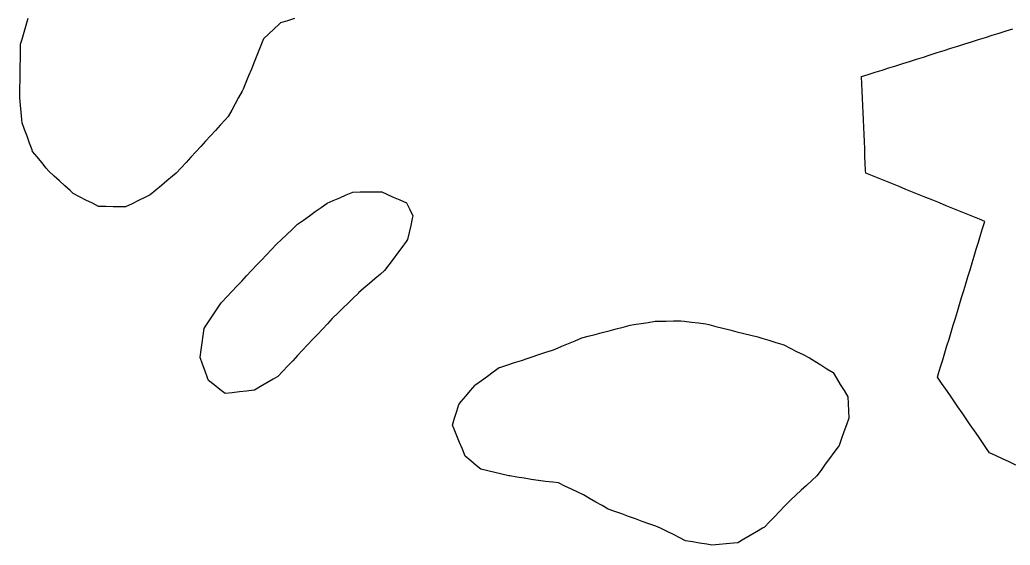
# Model space of a CAD drawing. Header units: millimetres. Extents: x 230 to 3347, y 514 to 5196.
# Drawn here: x 2687.5 to 2824.7, y 2068.1 to 2140.7 of the extents above; entities that cross this region are included whole.
import ezdxf

# ---------------------------------------------------------------- set-up
doc = ezdxf.new("R2010")
doc.units = ezdxf.units.MM
for name, color, linetype in [('ALL_HOLES', 1, 'Continuous'), ('ALL_ISLANDS', 7, 'Continuous'), ('OUTLINE_ISLAND_01', 7, 'Continuous'), ('OUTLINE_ISLAND_01_HOLE_84', 1, 'Continuous'), ('OUTLINE_ISLAND_01_HOLE_87', 1, 'Continuous'), ('OUTLINE_ISLAND_01_HOLE_92', 1, 'Continuous')]:
    doc.layers.add(name, color=color, linetype=linetype)

msp = doc.modelspace()

# ---------------------------------------------------------------- linework, layer by layer
at = {"layer": 'ALL_HOLES'}
msp.add_lwpolyline([(2725.5717, 2140.8741), (2724.6137, 2140.5875), (2723.6556, 2140.3009), (2723.4741, 2140.1305), (2722.7449, 2139.4462), (2722.0157, 2138.7619), (2721.2865, 2138.0776), (2721.1001, 2137.6158), (2720.7259, 2136.6885), (2720.3516, 2135.7612), (2719.9774, 2134.8338), (2719.6032, 2133.9065), (2719.2289, 2132.9792), (2718.8547, 2132.0518), (2718.4804, 2131.1245), (2718.3179, 2130.8271), (2717.8383, 2129.9496), (2717.3586, 2129.0721), (2716.879, 2128.1947), (2716.3994, 2127.3172), (2715.9797, 2126.8603), (2715.3031, 2126.1239), (2714.6266, 2125.3875), (2713.95, 2124.6511), (2713.2735, 2123.9147), (2712.5969, 2123.1783), (2711.9204, 2122.4419), (2711.2438, 2121.7055), (2710.5673, 2120.9691), (2709.8907, 2120.2327), (2709.2142, 2119.4963), (2708.6932, 2119.0661), (2707.9221, 2118.4293), (2707.151, 2117.7926), (2706.3799, 2117.1558), (2705.6089, 2116.5191), (2704.8757, 2116.1601), (2703.9777, 2115.7203), (2703.0796, 2115.2805), (2702.1815, 2114.8407), (2701.4504, 2114.8503), (2700.4505, 2114.8635), (2699.4506, 2114.8767), (2698.4506, 2114.8899), (2697.5959, 2115.3317), (2696.7075, 2115.7908), (2695.8191, 2116.2499), (2694.9308, 2116.709), (2694.5076, 2117.0923), (2693.7665, 2117.7636), (2693.0254, 2118.435), (2692.2842, 2119.1063), (2691.5431, 2119.7777), (2691.2136, 2120.1849), (2690.5847, 2120.9624), (2689.9557, 2121.7398), (2689.3268, 2122.5173), (2689.2487, 2122.7269), (2688.8996, 2123.664), (2688.5505, 2124.601), (2688.2014, 2125.5381), (2687.8523, 2126.4752), (2687.8119, 2126.9303), (2687.7237, 2127.9264), (2687.6355, 2128.9225), (2687.5473, 2129.9186), (2687.5534, 2130.3234), (2687.5685, 2131.3233), (2687.5836, 2132.3232), (2687.5987, 2133.3231), (2687.6137, 2134.323), (2687.6288, 2135.3229), (2687.6439, 2136.3228), (2687.659, 2137.3226), (2687.8678, 2138.0498), (2688.1439, 2139.0109), (2688.4199, 2139.9721), (2688.696, 2140.9332)], dxfattribs=at)
for points in [[(2741.0767, 2115.3943), (2741.5239, 2114.4999), (2741.9711, 2113.6055), (2741.8887, 2113.2439), (2741.6663, 2112.2689), (2741.444, 2111.2939), (2741.2216, 2110.319), (2741.0143, 2110.0394), (2740.4186, 2109.2362), (2739.8229, 2108.4329), (2739.2272, 2107.6297), (2738.6315, 2106.8265), (2738.0358, 2106.0233), (2737.4687, 2105.5369), (2736.7097, 2104.8859), (2735.9506, 2104.2349), (2735.1916, 2103.5839), (2734.4325, 2102.9328), (2734.4204, 2102.9211), (2733.7045, 2102.223), (2732.9885, 2101.5248), (2732.2726, 2100.8267), (2731.5566, 2100.1285), (2730.8406, 2099.4304), (2730.8081, 2099.3958), (2730.1229, 2098.6674), (2729.4377, 2097.9391), (2728.7524, 2097.2108), (2728.0672, 2096.4824), (2727.382, 2095.7541), (2726.6968, 2095.0258), (2726.0116, 2094.2974), (2725.3263, 2093.5691), (2724.6411, 2092.8407), (2723.9559, 2092.1124), (2723.2707, 2091.3841), (2722.6178, 2091.0016), (2721.755, 2090.4961), (2720.8921, 2089.9907), (2720.0293, 2089.4852), (2719.9437, 2089.4757), (2718.9499, 2089.365), (2717.956, 2089.2543), (2716.9621, 2089.1436), (2715.9683, 2089.033), (2715.25, 2089.5958), (2714.4629, 2090.2126), (2713.6757, 2090.8293), (2713.5424, 2091.1937), (2713.1989, 2092.1329), (2712.8554, 2093.072), (2712.5119, 2094.0111), (2712.5192, 2094.0618), (2712.6612, 2095.0517), (2712.8032, 2096.0416), (2712.9452, 2097.0314), (2713.0872, 2098.0213), (2713.2231, 2098.2291), (2713.7705, 2099.0659), (2714.318, 2099.9028), (2714.8654, 2100.7397), (2715.4128, 2101.5765), (2715.512, 2101.681), (2716.2002, 2102.4065), (2716.8885, 2103.132), (2717.5768, 2103.8574), (2718.265, 2104.5829), (2718.9533, 2105.3084), (2719.6415, 2106.0338), (2720.3298, 2106.7593), (2721.0181, 2107.4848), (2721.7063, 2108.2102), (2722.3946, 2108.9357), (2723.0828, 2109.6611), (2723.7846, 2110.3299), (2724.5085, 2111.0197), (2725.2325, 2111.7096), (2725.9564, 2112.3995), (2726.0114, 2112.4386), (2726.8257, 2113.019), (2727.6401, 2113.5994), (2728.4545, 2114.1797), (2729.2688, 2114.7601), (2730.0832, 2115.3405), (2730.9153, 2115.702), (2731.8324, 2116.1005), (2732.7496, 2116.499), (2733.6668, 2116.8975), (2734.6456, 2116.8995), (2735.6456, 2116.9015), (2736.6456, 2116.9035), (2737.6456, 2116.9055), (2738.3415, 2116.599), (2739.2566, 2116.1959), (2740.1718, 2115.7928)], [(2747.4594, 2084.6561), (2747.7468, 2085.6139), (2748.0342, 2086.5717), (2748.3216, 2087.5295), (2748.6402, 2087.9053), (2749.2869, 2088.668), (2749.9336, 2089.4307), (2750.5803, 2090.1935), (2750.6707, 2090.2592), (2751.4794, 2090.8474), (2752.2882, 2091.4356), (2753.0969, 2092.0237), (2753.9056, 2092.6119), (2754.1411, 2092.6883), (2755.0923, 2092.9968), (2756.0435, 2093.3054), (2756.9947, 2093.6139), (2757.946, 2093.9224), (2758.4645, 2094.0947), (2759.4135, 2094.4101), (2760.3625, 2094.7255), (2761.3115, 2095.0408), (2761.6575, 2095.1844), (2762.5812, 2095.5675), (2763.5049, 2095.9506), (2764.4286, 2096.3337), (2765.3523, 2096.7168), (2766.2358, 2096.9496), (2767.2027, 2097.2045), (2768.1697, 2097.4594), (2769.1367, 2097.7143), (2770.1036, 2097.9692), (2771.0706, 2098.2241), (2772.0376, 2098.479), (2772.5665, 2098.5618), (2773.5545, 2098.7164), (2774.5424, 2098.8711), (2775.5304, 2099.0257), (2776.0407, 2099.0353), (2777.0406, 2099.0542), (2778.0404, 2099.0731), (2779.0402, 2099.092), (2779.5353, 2099.0312), (2780.5278, 2098.9093), (2781.5204, 2098.7875), (2782.5129, 2098.6657), (2782.9395, 2098.5583), (2783.9093, 2098.3142), (2784.879, 2098.0701), (2785.8488, 2097.826), (2786.8185, 2097.5818), (2787.7882, 2097.3377), (2788.758, 2097.0936), (2789.7277, 2096.8495), (2790.2947, 2096.6797), (2791.2526, 2096.3929), (2792.2106, 2096.106), (2793.1686, 2095.8191), (2793.2989, 2095.7538), (2794.193, 2095.3058), (2795.0871, 2094.8579), (2795.9811, 2094.4099), (2796.8752, 2093.962), (2797.5947, 2093.5113), (2798.4422, 2092.9805), (2799.2897, 2092.4497), (2800.1372, 2091.9189), (2800.6195, 2091.1305), (2801.1414, 2090.2775), (2801.6633, 2089.4245), (2802.1852, 2088.5715), (2802.2331, 2087.6339), (2802.2841, 2086.6352), (2802.3352, 2085.6365), (2802.3289, 2085.6192), (2801.989, 2084.6788), (2801.649, 2083.7384), (2801.309, 2082.7979), (2800.969, 2081.8575), (2800.836, 2081.676), (2800.2449, 2080.8694), (2799.6538, 2080.0628), (2799.0627, 2079.2562), (2798.4716, 2078.4496), (2797.8805, 2077.643), (2797.1836, 2076.9996), (2796.4488, 2076.3213), (2795.7141, 2075.643), (2794.9793, 2074.9646), (2794.2446, 2074.2863), (2794.1109, 2074.1486), (2793.4142, 2073.4313), (2792.7176, 2072.7139), (2792.0209, 2071.9965), (2791.3242, 2071.2791), (2790.6275, 2070.5618), (2790.3889, 2070.4217), (2789.5265, 2069.9154), (2788.6641, 2069.4092), (2787.8017, 2068.9029), (2786.9393, 2068.3967), (2786.3401, 2068.3395), (2785.3446, 2068.2444), (2784.3491, 2068.1494), (2783.3536, 2068.0544), (2782.6497, 2068.1734), (2781.6637, 2068.3401), (2780.6777, 2068.5069), (2779.6917, 2068.6736), (2778.9365, 2069.0582), (2778.0454, 2069.5121), (2777.1544, 2069.966), (2776.2633, 2070.4198), (2775.586, 2070.6652), (2774.6458, 2071.0059), (2773.7056, 2071.3465), (2772.7655, 2071.6872), (2771.8253, 2072.0278), (2770.8851, 2072.3685), (2769.9449, 2072.7092), (2769.0047, 2073.0498), (2768.1774, 2073.5204), (2767.3082, 2074.0148), (2766.439, 2074.5092), (2765.5698, 2075.0037), (2764.8109, 2075.3677), (2763.9093, 2075.8002), (2763.0076, 2076.2327), (2762.106, 2076.6652), (2761.3342, 2076.7547), (2760.3408, 2076.8698), (2759.3475, 2076.985), (2759.3244, 2076.9887), (2758.3373, 2077.1489), (2757.3502, 2077.3091), (2756.3631, 2077.4693), (2755.376, 2077.6295), (2755.2524, 2077.6581), (2754.2783, 2077.8842), (2753.3042, 2078.1103), (2752.3301, 2078.3364), (2751.356, 2078.5625), (2750.7456, 2079.0693), (2749.9762, 2079.7081), (2749.2068, 2080.3469), (2749.1922, 2080.383), (2748.8164, 2081.3097), (2748.4406, 2082.2364), (2748.0648, 2083.1631), (2747.689, 2084.0898)]]:
    msp.add_lwpolyline(points, close=True, dxfattribs=at)
at = {"layer": 'ALL_ISLANDS'}
msp.add_lwpolyline([(2825.419, 2079.1312), (2824.5143, 2079.5572), (2823.6095, 2079.9833), (2822.7048, 2080.4093), (2821.8001, 2080.8353), (2821.4001, 2081.4162), (2820.8329, 2082.2398), (2820.2658, 2083.0634), (2819.6986, 2083.887), (2819.1314, 2084.7106), (2818.5643, 2085.5342), (2817.9971, 2086.3578), (2817.43, 2087.1815), (2816.8628, 2088.0051), (2816.2956, 2088.8287), (2815.7285, 2089.6523), (2815.1613, 2090.4759), (2814.5942, 2091.2995), (2814.7396, 2091.7785), (2815.0302, 2092.7353), (2815.3208, 2093.6922), (2815.6114, 2094.649), (2815.902, 2095.6059), (2816.1926, 2096.5627), (2816.4832, 2097.5196), (2816.7738, 2098.4764), (2817.0644, 2099.4332), (2817.3549, 2100.3901), (2817.6455, 2101.3469), (2817.9361, 2102.3038), (2818.2267, 2103.2606), (2818.5173, 2104.2175), (2818.8079, 2105.1743), (2819.0985, 2106.1312), (2819.3891, 2107.088), (2819.6797, 2108.0449), (2819.9703, 2109.0017), (2820.2609, 2109.9586), (2820.5514, 2110.9154), (2820.842, 2111.8723), (2821.1326, 2112.8291), (2820.413, 2113.1214), (2819.4865, 2113.4977), (2818.56, 2113.874), (2817.6335, 2114.2503), (2816.707, 2114.6267), (2815.7805, 2115.003), (2814.854, 2115.3793), (2813.9276, 2115.7556), (2813.0011, 2116.1319), (2812.0746, 2116.5082), (2811.1481, 2116.8845), (2810.2216, 2117.2609), (2809.2951, 2117.6372), (2808.3686, 2118.0135), (2807.4421, 2118.3898), (2806.5156, 2118.7661), (2805.5891, 2119.1424), (2804.6626, 2119.5187), (2804.6468, 2119.8733), (2804.602, 2120.8723), (2804.5573, 2121.8713), (2804.5125, 2122.8703), (2804.4678, 2123.8693), (2804.423, 2124.8683), (2804.3783, 2125.8673), (2804.3335, 2126.8663), (2804.2888, 2127.8653), (2804.244, 2128.8643), (2804.1993, 2129.8633), (2804.1546, 2130.8623), (2804.1098, 2131.8613), (2804.0651, 2132.8602), (2805.016, 2133.1605), (2805.9697, 2133.4615), (2806.9233, 2133.7626), (2807.8769, 2134.0636), (2808.8305, 2134.3646), (2809.7841, 2134.6657), (2810.7377, 2134.9667), (2811.6913, 2135.2678), (2812.6449, 2135.5688), (2813.5985, 2135.8699), (2814.5521, 2136.1709), (2815.5058, 2136.472), (2816.4594, 2136.773), (2817.413, 2137.074), (2818.3666, 2137.3751), (2819.3202, 2137.6761), (2820.2738, 2137.9772), (2821.2274, 2138.2782), (2822.181, 2138.5793), (2823.1346, 2138.8803), (2824.0882, 2139.1814), (2825.0419, 2139.4824)], dxfattribs=at)
at = {"layer": 'OUTLINE_ISLAND_01'}
msp.add_lwpolyline([(2825.419, 2079.1312), (2824.5143, 2079.5572), (2823.6095, 2079.9833), (2822.7048, 2080.4093), (2821.8001, 2080.8353), (2821.4001, 2081.4162), (2820.8329, 2082.2398), (2820.2658, 2083.0634), (2819.6986, 2083.887), (2819.1314, 2084.7106), (2818.5643, 2085.5342), (2817.9971, 2086.3578), (2817.43, 2087.1815), (2816.8628, 2088.0051), (2816.2956, 2088.8287), (2815.7285, 2089.6523), (2815.1613, 2090.4759), (2814.5942, 2091.2995), (2814.7396, 2091.7785), (2815.0302, 2092.7353), (2815.3208, 2093.6922), (2815.6114, 2094.649), (2815.902, 2095.6059), (2816.1926, 2096.5627), (2816.4832, 2097.5196), (2816.7738, 2098.4764), (2817.0644, 2099.4332), (2817.3549, 2100.3901), (2817.6455, 2101.3469), (2817.9361, 2102.3038), (2818.2267, 2103.2606), (2818.5173, 2104.2175), (2818.8079, 2105.1743), (2819.0985, 2106.1312), (2819.3891, 2107.088), (2819.6797, 2108.0449), (2819.9703, 2109.0017), (2820.2609, 2109.9586), (2820.5514, 2110.9154), (2820.842, 2111.8723), (2821.1326, 2112.8291), (2820.413, 2113.1214), (2819.4865, 2113.4977), (2818.56, 2113.874), (2817.6335, 2114.2503), (2816.707, 2114.6267), (2815.7805, 2115.003), (2814.854, 2115.3793), (2813.9276, 2115.7556), (2813.0011, 2116.1319), (2812.0746, 2116.5082), (2811.1481, 2116.8845), (2810.2216, 2117.2609), (2809.2951, 2117.6372), (2808.3686, 2118.0135), (2807.4421, 2118.3898), (2806.5156, 2118.7661), (2805.5891, 2119.1424), (2804.6626, 2119.5187), (2804.6468, 2119.8733), (2804.602, 2120.8723), (2804.5573, 2121.8713), (2804.5125, 2122.8703), (2804.4678, 2123.8693), (2804.423, 2124.8683), (2804.3783, 2125.8673), (2804.3335, 2126.8663), (2804.2888, 2127.8653), (2804.244, 2128.8643), (2804.1993, 2129.8633), (2804.1546, 2130.8623), (2804.1098, 2131.8613), (2804.0651, 2132.8602), (2805.016, 2133.1605), (2805.9697, 2133.4615), (2806.9233, 2133.7626), (2807.8769, 2134.0636), (2808.8305, 2134.3646), (2809.7841, 2134.6657), (2810.7377, 2134.9667), (2811.6913, 2135.2678), (2812.6449, 2135.5688), (2813.5985, 2135.8699), (2814.5521, 2136.1709), (2815.5058, 2136.472), (2816.4594, 2136.773), (2817.413, 2137.074), (2818.3666, 2137.3751), (2819.3202, 2137.6761), (2820.2738, 2137.9772), (2821.2274, 2138.2782), (2822.181, 2138.5793), (2823.1346, 2138.8803), (2824.0882, 2139.1814), (2825.0419, 2139.4824)], dxfattribs=at)
at = {"layer": 'OUTLINE_ISLAND_01_HOLE_84'}
msp.add_lwpolyline([(2747.4594, 2084.6561), (2747.7468, 2085.6139), (2748.0342, 2086.5717), (2748.3216, 2087.5295), (2748.6402, 2087.9053), (2749.2869, 2088.668), (2749.9336, 2089.4307), (2750.5803, 2090.1935), (2750.6707, 2090.2592), (2751.4794, 2090.8474), (2752.2882, 2091.4356), (2753.0969, 2092.0237), (2753.9056, 2092.6119), (2754.1411, 2092.6883), (2755.0923, 2092.9968), (2756.0435, 2093.3054), (2756.9947, 2093.6139), (2757.946, 2093.9224), (2758.4645, 2094.0947), (2759.4135, 2094.4101), (2760.3625, 2094.7255), (2761.3115, 2095.0408), (2761.6575, 2095.1844), (2762.5812, 2095.5675), (2763.5049, 2095.9506), (2764.4286, 2096.3337), (2765.3523, 2096.7168), (2766.2358, 2096.9496), (2767.2027, 2097.2045), (2768.1697, 2097.4594), (2769.1367, 2097.7143), (2770.1036, 2097.9692), (2771.0706, 2098.2241), (2772.0376, 2098.479), (2772.5665, 2098.5618), (2773.5545, 2098.7164), (2774.5424, 2098.8711), (2775.5304, 2099.0257), (2776.0407, 2099.0353), (2777.0406, 2099.0542), (2778.0404, 2099.0731), (2779.0402, 2099.092), (2779.5353, 2099.0312), (2780.5278, 2098.9093), (2781.5204, 2098.7875), (2782.5129, 2098.6657), (2782.9395, 2098.5583), (2783.9093, 2098.3142), (2784.879, 2098.0701), (2785.8488, 2097.826), (2786.8185, 2097.5818), (2787.7882, 2097.3377), (2788.758, 2097.0936), (2789.7277, 2096.8495), (2790.2947, 2096.6797), (2791.2526, 2096.3929), (2792.2106, 2096.106), (2793.1686, 2095.8191), (2793.2989, 2095.7538), (2794.193, 2095.3058), (2795.0871, 2094.8579), (2795.9811, 2094.4099), (2796.8752, 2093.962), (2797.5947, 2093.5113), (2798.4422, 2092.9805), (2799.2897, 2092.4497), (2800.1372, 2091.9189), (2800.6195, 2091.1305), (2801.1414, 2090.2775), (2801.6633, 2089.4245), (2802.1852, 2088.5715), (2802.2331, 2087.6339), (2802.2841, 2086.6352), (2802.3352, 2085.6365), (2802.3289, 2085.6192), (2801.989, 2084.6788), (2801.649, 2083.7384), (2801.309, 2082.7979), (2800.969, 2081.8575), (2800.836, 2081.676), (2800.2449, 2080.8694), (2799.6538, 2080.0628), (2799.0627, 2079.2562), (2798.4716, 2078.4496), (2797.8805, 2077.643), (2797.1836, 2076.9996), (2796.4488, 2076.3213), (2795.7141, 2075.643), (2794.9793, 2074.9646), (2794.2446, 2074.2863), (2794.1109, 2074.1486), (2793.4142, 2073.4313), (2792.7176, 2072.7139), (2792.0209, 2071.9965), (2791.3242, 2071.2791), (2790.6275, 2070.5618), (2790.3889, 2070.4217), (2789.5265, 2069.9154), (2788.6641, 2069.4092), (2787.8017, 2068.9029), (2786.9393, 2068.3967), (2786.3401, 2068.3395), (2785.3446, 2068.2444), (2784.3491, 2068.1494), (2783.3536, 2068.0544), (2782.6497, 2068.1734), (2781.6637, 2068.3401), (2780.6777, 2068.5069), (2779.6917, 2068.6736), (2778.9365, 2069.0582), (2778.0454, 2069.5121), (2777.1544, 2069.966), (2776.2633, 2070.4198), (2775.586, 2070.6652), (2774.6458, 2071.0059), (2773.7056, 2071.3465), (2772.7655, 2071.6872), (2771.8253, 2072.0278), (2770.8851, 2072.3685), (2769.9449, 2072.7092), (2769.0047, 2073.0498), (2768.1774, 2073.5204), (2767.3082, 2074.0148), (2766.439, 2074.5092), (2765.5698, 2075.0037), (2764.8109, 2075.3677), (2763.9093, 2075.8002), (2763.0076, 2076.2327), (2762.106, 2076.6652), (2761.3342, 2076.7547), (2760.3408, 2076.8698), (2759.3475, 2076.985), (2759.3244, 2076.9887), (2758.3373, 2077.1489), (2757.3502, 2077.3091), (2756.3631, 2077.4693), (2755.376, 2077.6295), (2755.2524, 2077.6581), (2754.2783, 2077.8842), (2753.3042, 2078.1103), (2752.3301, 2078.3364), (2751.356, 2078.5625), (2750.7456, 2079.0693), (2749.9762, 2079.7081), (2749.2068, 2080.3469), (2749.1922, 2080.383), (2748.8164, 2081.3097), (2748.4406, 2082.2364), (2748.0648, 2083.1631), (2747.689, 2084.0898)], close=True, dxfattribs=at)
at = {"layer": 'OUTLINE_ISLAND_01_HOLE_87'}
msp.add_lwpolyline([(2741.0767, 2115.3943), (2741.5239, 2114.4999), (2741.9711, 2113.6055), (2741.8887, 2113.2439), (2741.6663, 2112.2689), (2741.444, 2111.2939), (2741.2216, 2110.319), (2741.0143, 2110.0394), (2740.4186, 2109.2362), (2739.8229, 2108.4329), (2739.2272, 2107.6297), (2738.6315, 2106.8265), (2738.0358, 2106.0233), (2737.4687, 2105.5369), (2736.7097, 2104.8859), (2735.9506, 2104.2349), (2735.1916, 2103.5839), (2734.4325, 2102.9328), (2734.4204, 2102.9211), (2733.7045, 2102.223), (2732.9885, 2101.5248), (2732.2726, 2100.8267), (2731.5566, 2100.1285), (2730.8406, 2099.4304), (2730.8081, 2099.3958), (2730.1229, 2098.6674), (2729.4377, 2097.9391), (2728.7524, 2097.2108), (2728.0672, 2096.4824), (2727.382, 2095.7541), (2726.6968, 2095.0258), (2726.0116, 2094.2974), (2725.3263, 2093.5691), (2724.6411, 2092.8407), (2723.9559, 2092.1124), (2723.2707, 2091.3841), (2722.6178, 2091.0016), (2721.755, 2090.4961), (2720.8921, 2089.9907), (2720.0293, 2089.4852), (2719.9437, 2089.4757), (2718.9499, 2089.365), (2717.956, 2089.2543), (2716.9621, 2089.1436), (2715.9683, 2089.033), (2715.25, 2089.5958), (2714.4629, 2090.2126), (2713.6757, 2090.8293), (2713.5424, 2091.1937), (2713.1989, 2092.1329), (2712.8554, 2093.072), (2712.5119, 2094.0111), (2712.5192, 2094.0618), (2712.6612, 2095.0517), (2712.8032, 2096.0416), (2712.9452, 2097.0314), (2713.0872, 2098.0213), (2713.2231, 2098.2291), (2713.7705, 2099.0659), (2714.318, 2099.9028), (2714.8654, 2100.7397), (2715.4128, 2101.5765), (2715.512, 2101.681), (2716.2002, 2102.4065), (2716.8885, 2103.132), (2717.5768, 2103.8574), (2718.265, 2104.5829), (2718.9533, 2105.3084), (2719.6415, 2106.0338), (2720.3298, 2106.7593), (2721.0181, 2107.4848), (2721.7063, 2108.2102), (2722.3946, 2108.9357), (2723.0828, 2109.6611), (2723.7846, 2110.3299), (2724.5085, 2111.0197), (2725.2325, 2111.7096), (2725.9564, 2112.3995), (2726.0114, 2112.4386), (2726.8257, 2113.019), (2727.6401, 2113.5994), (2728.4545, 2114.1797), (2729.2688, 2114.7601), (2730.0832, 2115.3405), (2730.9153, 2115.702), (2731.8324, 2116.1005), (2732.7496, 2116.499), (2733.6668, 2116.8975), (2734.6456, 2116.8995), (2735.6456, 2116.9015), (2736.6456, 2116.9035), (2737.6456, 2116.9055), (2738.3415, 2116.599), (2739.2566, 2116.1959), (2740.1718, 2115.7928)], close=True, dxfattribs=at)
at = {"layer": 'OUTLINE_ISLAND_01_HOLE_92'}
msp.add_lwpolyline([(2725.5717, 2140.8741), (2724.6137, 2140.5875), (2723.6556, 2140.3009), (2723.4741, 2140.1305), (2722.7449, 2139.4462), (2722.0157, 2138.7619), (2721.2865, 2138.0776), (2721.1001, 2137.6158), (2720.7259, 2136.6885), (2720.3516, 2135.7612), (2719.9774, 2134.8338), (2719.6032, 2133.9065), (2719.2289, 2132.9792), (2718.8547, 2132.0518), (2718.4804, 2131.1245), (2718.3179, 2130.8271), (2717.8383, 2129.9496), (2717.3586, 2129.0721), (2716.879, 2128.1947), (2716.3994, 2127.3172), (2715.9797, 2126.8603), (2715.3031, 2126.1239), (2714.6266, 2125.3875), (2713.95, 2124.6511), (2713.2735, 2123.9147), (2712.5969, 2123.1783), (2711.9204, 2122.4419), (2711.2438, 2121.7055), (2710.5673, 2120.9691), (2709.8907, 2120.2327), (2709.2142, 2119.4963), (2708.6932, 2119.0661), (2707.9221, 2118.4293), (2707.151, 2117.7926), (2706.3799, 2117.1558), (2705.6089, 2116.5191), (2704.8757, 2116.1601), (2703.9777, 2115.7203), (2703.0796, 2115.2805), (2702.1815, 2114.8407), (2701.4504, 2114.8503), (2700.4505, 2114.8635), (2699.4506, 2114.8767), (2698.4506, 2114.8899), (2697.5959, 2115.3317), (2696.7075, 2115.7908), (2695.8191, 2116.2499), (2694.9308, 2116.709), (2694.5076, 2117.0923), (2693.7665, 2117.7636), (2693.0254, 2118.435), (2692.2842, 2119.1063), (2691.5431, 2119.7777), (2691.2136, 2120.1849), (2690.5847, 2120.9624), (2689.9557, 2121.7398), (2689.3268, 2122.5173), (2689.2487, 2122.7269), (2688.8996, 2123.664), (2688.5505, 2124.601), (2688.2014, 2125.5381), (2687.8523, 2126.4752), (2687.8119, 2126.9303), (2687.7237, 2127.9264), (2687.6355, 2128.9225), (2687.5473, 2129.9186), (2687.5534, 2130.3234), (2687.5685, 2131.3233), (2687.5836, 2132.3232), (2687.5987, 2133.3231), (2687.6137, 2134.323), (2687.6288, 2135.3229), (2687.6439, 2136.3228), (2687.659, 2137.3226), (2687.8678, 2138.0498), (2688.1439, 2139.0109), (2688.4199, 2139.9721), (2688.696, 2140.9332)], dxfattribs=at)

doc.saveas('drawing.dxf')
